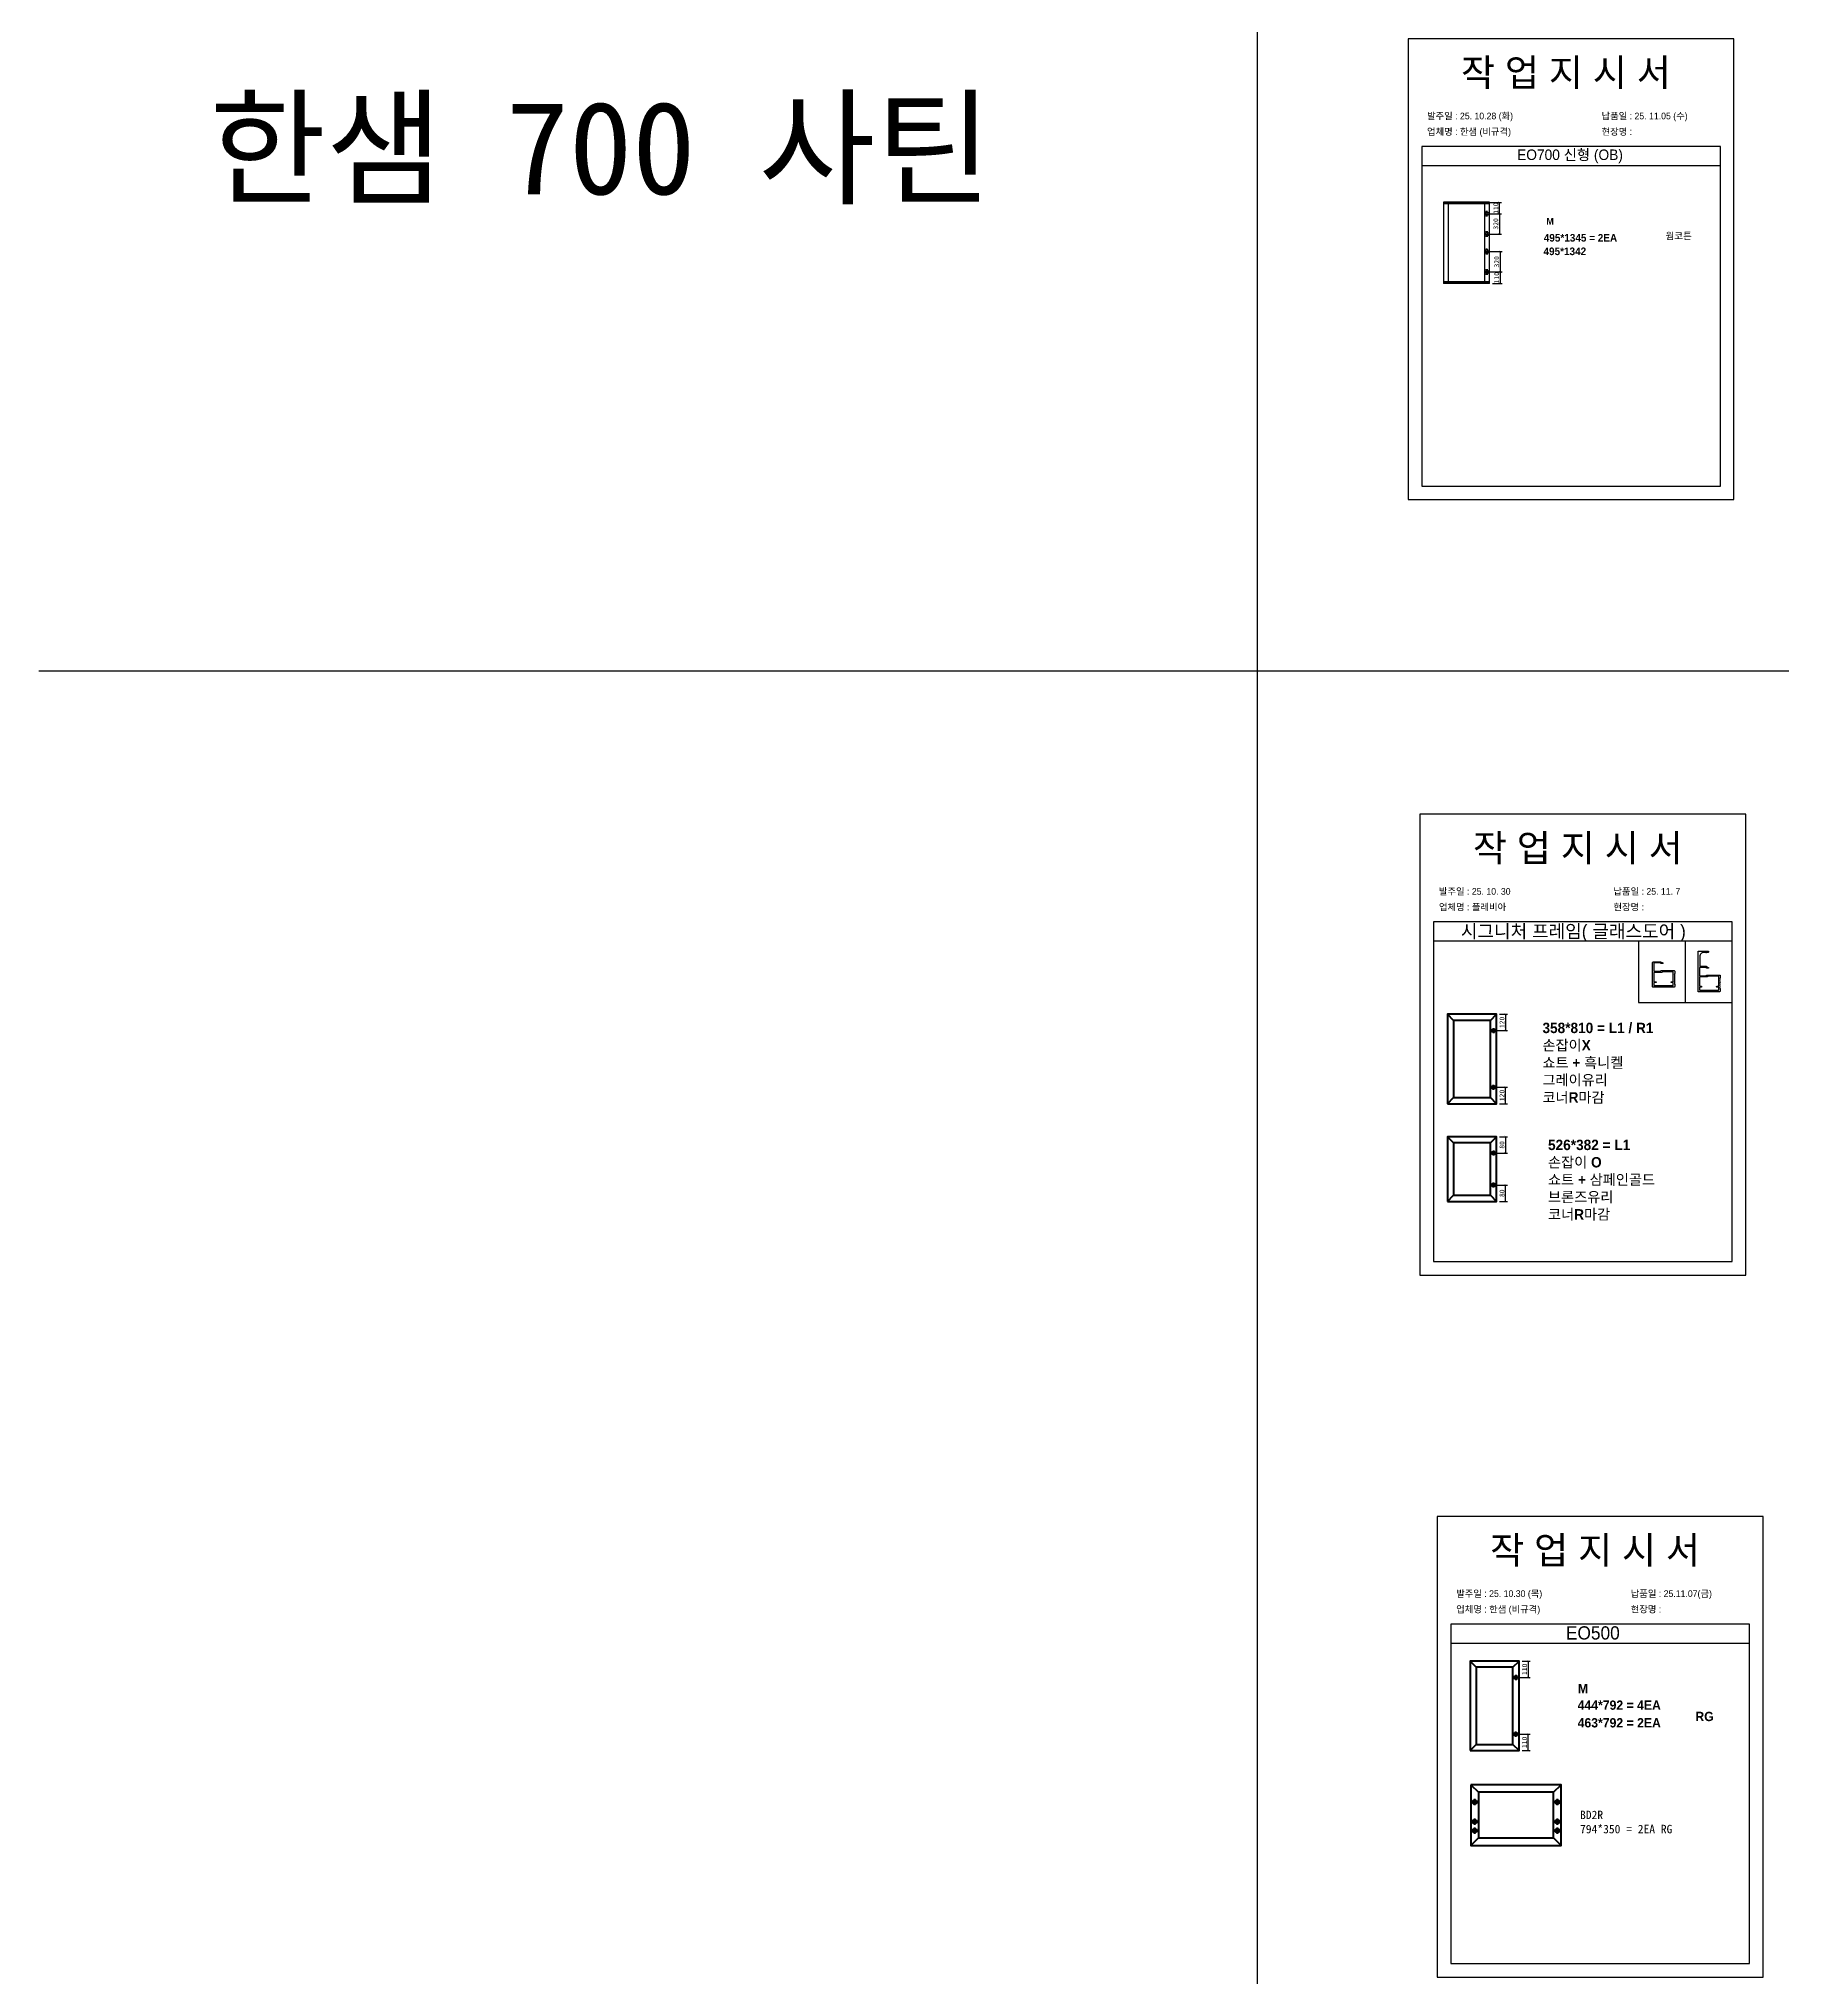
# Model space of a CAD drawing. Header units: millimetres. Extents: x -44117 to 256353, y -2095463 to 65325.
# Drawn here: x 104016 to 113006, y -426805 to -416811 of the extents above; entities that cross this region are included whole.
import ezdxf

# ---------------------------------------------------------------- set-up
doc = ezdxf.new("R2010")
doc.units = ezdxf.units.MM
doc.header["$LTSCALE"] = 10
doc.layers.add('Layer1', color=7, linetype='Continuous', lineweight=70)
doc.styles.add('MtX_Gulim', font='')
doc.styles.get('MtX_Gulim').set_extended_font_data('Gulim', bold=True)
doc.dimstyles.new('ISO-25', dxfattribs={"dimtxt": 2.5, "dimasz": 2.5, "dimexe": 1, "dimexo": 1, "dimtad": 1, "dimtxsty": 'Standard', "dimblk": 'ARCHTICK', "dimcen": 2.5, "dimadec": 0, "dimazin": 0, "dimtfac": 1, "dimtmove": 0, "dimatfit": 3, "dimfxl": 0, "dimarcsym": 0})

# ---------------------------------------------------------------- blocks, each defined once
blk = doc.blocks.new('_ArchTick')
at = {"color": 0, "linetype": 'ByBlock', "const_width": 0.15}
blk.add_lwpolyline([(-0.5, -0.5), (0.5, 0.5)], dxfattribs=at)
blk = doc.blocks.new('*D3677')
at = {"color": 0, "lineweight": -2}
for p, q in [((111499.7, -417654.6), (111557.6, -417654.6)), ((111547.6, -417712.4), (111547.6, -417654.6)), ((111499.7, -417712.4), (111557.6, -417712.4))]:
    blk.add_line(p, q, dxfattribs=at)
at = {"layer": 'Defpoints', "color": 0}
for p in [(111484.7, -417654.6), (111547.6, -417654.6), (111484.7, -417712.4)]:
    blk.add_point(p, dxfattribs=at)
at = {"color": 0, "lineweight": -2, "xscale": 10, "yscale": 10, "zscale": 10}
for p, rotation in [((111547.6, -417654.6), 90), ((111547.6, -417712.4), 270)]:
    blk.add_blockref('_ArchTick', p, dxfattribs=dict(at, rotation=rotation))
at = {"color": 0, "insert": (111528.9, -417683.5), "char_height": 25, "attachment_point": 5, "rotation": 90}
blk.add_mtext('110', dxfattribs=at)
blk = doc.blocks.new('*D3678')
at = {"color": 0, "lineweight": -2}
for p, q in [((111499.7, -418013), (111562.2, -418013)), ((111552.2, -418071.5), (111552.2, -418013)), ((111511.4, -418071.5), (111562.2, -418071.5))]:
    blk.add_line(p, q, dxfattribs=at)
at = {"layer": 'Defpoints', "color": 0}
for p in [(111484.7, -418013), (111552.2, -418013), (111496.4, -418071.5)]:
    blk.add_point(p, dxfattribs=at)
at = {"color": 0, "lineweight": -2, "xscale": 10, "yscale": 10, "zscale": 10}
for p, rotation in [((111552.2, -418013), 90), ((111552.2, -418071.5), 270)]:
    blk.add_blockref('_ArchTick', p, dxfattribs=dict(at, rotation=rotation))
at = {"color": 0, "insert": (111533.5, -418042.3), "char_height": 25, "attachment_point": 5, "rotation": 90}
blk.add_mtext('110', dxfattribs=at)
blk = doc.blocks.new('*D3679')
at = {"color": 0, "lineweight": -2}
for p, q in [((111499.7, -417907.8), (111562.2, -417907.8)), ((111552.2, -418013), (111552.2, -417907.8)), ((111499.7, -418013), (111562.2, -418013))]:
    blk.add_line(p, q, dxfattribs=at)
at = {"layer": 'Defpoints', "color": 0}
for p in [(111484.7, -417907.8), (111552.2, -417907.8), (111484.7, -418013)]:
    blk.add_point(p, dxfattribs=at)
at = {"color": 0, "lineweight": -2, "xscale": 10, "yscale": 10, "zscale": 10}
for p, rotation in [((111552.2, -417907.8), 90), ((111552.2, -418013), 270)]:
    blk.add_blockref('_ArchTick', p, dxfattribs=dict(at, rotation=rotation))
at = {"color": 0, "insert": (111533.5, -417960.4), "char_height": 25, "attachment_point": 5, "rotation": 90}
blk.add_mtext('320', dxfattribs=at)
blk = doc.blocks.new('*D3680')
at = {"color": 0, "lineweight": -2}
for p, q in [((111499.7, -417712.4), (111557.6, -417712.4)), ((111547.6, -417712.4), (111547.6, -417817.6)), ((111499.7, -417817.6), (111557.6, -417817.6))]:
    blk.add_line(p, q, dxfattribs=at)
at = {"layer": 'Defpoints', "color": 0}
for p in [(111484.7, -417712.4), (111484.7, -417817.6), (111547.6, -417817.6)]:
    blk.add_point(p, dxfattribs=at)
at = {"color": 0, "lineweight": -2, "xscale": 10, "yscale": 10, "zscale": 10}
for p, rotation in [((111547.6, -417712.4), 90), ((111547.6, -417817.6), 270)]:
    blk.add_blockref('_ArchTick', p, dxfattribs=dict(at, rotation=rotation))
at = {"color": 0, "insert": (111528.9, -417765), "char_height": 25, "attachment_point": 5, "rotation": 90}
blk.add_mtext('320', dxfattribs=at)
blk = doc.blocks.new('*D3682')
at = {"color": 0, "lineweight": -2}
for p, q in [((111663.9, -425174.9), (111706, -425174.9)), ((111696, -425174.9), (111696, -425259.4)), ((111647.7, -425259.4), (111706, -425259.4))]:
    blk.add_line(p, q, dxfattribs=at)
at = {"layer": 'Defpoints', "color": 0}
for p in [(111648.9, -425174.9), (111632.7, -425259.4), (111696, -425259.4)]:
    blk.add_point(p, dxfattribs=at)
at = {"color": 0, "lineweight": -2, "xscale": 10, "yscale": 10, "zscale": 10}
for p, rotation in [((111696, -425174.9), 90), ((111696, -425259.4), 270)]:
    blk.add_blockref('_ArchTick', p, dxfattribs=dict(at, rotation=rotation))
at = {"color": 0, "insert": (111677.2, -425217.1), "char_height": 25, "attachment_point": 5, "rotation": 90}
blk.add_mtext('110', dxfattribs=at)
blk = doc.blocks.new('*D3683')
at = {"color": 0, "lineweight": -2}
for p, q in [((111647.7, -425551.5), (111706, -425551.5)), ((111696, -425636), (111696, -425551.5)), ((111663.9, -425636), (111706, -425636))]:
    blk.add_line(p, q, dxfattribs=at)
at = {"layer": 'Defpoints', "color": 0}
for p in [(111632.7, -425551.5), (111696, -425551.5), (111648.9, -425636)]:
    blk.add_point(p, dxfattribs=at)
at = {"color": 0, "lineweight": -2, "xscale": 10, "yscale": 10, "zscale": 10}
for p, rotation in [((111696, -425551.5), 90), ((111696, -425636), 270)]:
    blk.add_blockref('_ArchTick', p, dxfattribs=dict(at, rotation=rotation))
at = {"color": 0, "insert": (111677.2, -425593.7), "char_height": 25, "attachment_point": 5, "rotation": 90}
blk.add_mtext('110', dxfattribs=at)
blk = doc.blocks.new('*D3684')
at = {"color": 0, "lineweight": -2}
for p, q in [((111547.3, -421839.8), (111589.4, -421839.8)), ((111579.4, -421839.8), (111579.4, -421924.3)), ((111531.2, -421924.3), (111589.4, -421924.3))]:
    blk.add_line(p, q, dxfattribs=at)
at = {"layer": 'Defpoints', "color": 0}
for p in [(111532.3, -421839.8), (111516.2, -421924.3), (111579.4, -421924.3)]:
    blk.add_point(p, dxfattribs=at)
at = {"color": 0, "lineweight": -2, "xscale": 10, "yscale": 10, "zscale": 10}
for p, rotation in [((111579.4, -421839.8), 90), ((111579.4, -421924.3), 270)]:
    blk.add_blockref('_ArchTick', p, dxfattribs=dict(at, rotation=rotation))
at = {"color": 0, "insert": (111560.6, -421882.1), "char_height": 25, "attachment_point": 5, "rotation": 90}
blk.add_mtext('120', dxfattribs=at)
blk = doc.blocks.new('*D3685')
at = {"color": 0, "lineweight": -2}
for p, q in [((111531.2, -422216.4), (111589.4, -422216.4)), ((111579.4, -422301), (111579.4, -422216.4)), ((111547.3, -422301), (111589.4, -422301))]:
    blk.add_line(p, q, dxfattribs=at)
at = {"layer": 'Defpoints', "color": 0}
for p in [(111516.2, -422216.4), (111579.4, -422216.4), (111532.3, -422301)]:
    blk.add_point(p, dxfattribs=at)
at = {"color": 0, "lineweight": -2, "xscale": 10, "yscale": 10, "zscale": 10}
for p, rotation in [((111579.4, -422216.4), 90), ((111579.4, -422301), 270)]:
    blk.add_blockref('_ArchTick', p, dxfattribs=dict(at, rotation=rotation))
at = {"color": 0, "insert": (111560.6, -422258.7), "char_height": 25, "attachment_point": 5, "rotation": 90}
blk.add_mtext('120', dxfattribs=at)
blk = doc.blocks.new('*D3686')
at = {"color": 0, "lineweight": -2}
for p, q in [((111547.3, -422471.2), (111589.4, -422471.2)), ((111579.4, -422471.2), (111579.4, -422555.7)), ((111531.2, -422555.7), (111589.4, -422555.7))]:
    blk.add_line(p, q, dxfattribs=at)
at = {"layer": 'Defpoints', "color": 0}
for p in [(111532.3, -422471.2), (111516.2, -422555.7), (111579.4, -422555.7)]:
    blk.add_point(p, dxfattribs=at)
at = {"color": 0, "lineweight": -2, "xscale": 10, "yscale": 10, "zscale": 10}
for p, rotation in [((111579.4, -422471.2), 90), ((111579.4, -422555.7), 270)]:
    blk.add_blockref('_ArchTick', p, dxfattribs=dict(at, rotation=rotation))
at = {"color": 0, "insert": (111560.6, -422513.4), "char_height": 25, "attachment_point": 5, "rotation": 90}
blk.add_mtext('80', dxfattribs=at)
blk = doc.blocks.new('*D3687')
at = {"color": 0, "lineweight": -2}
for p, q in [((111531.2, -422720.3), (111589.4, -422720.3)), ((111579.4, -422804.8), (111579.4, -422720.3)), ((111547.3, -422804.8), (111589.4, -422804.8))]:
    blk.add_line(p, q, dxfattribs=at)
at = {"layer": 'Defpoints', "color": 0}
for p in [(111516.2, -422720.3), (111579.4, -422720.3), (111532.3, -422804.8)]:
    blk.add_point(p, dxfattribs=at)
at = {"color": 0, "lineweight": -2, "xscale": 10, "yscale": 10, "zscale": 10}
for p, rotation in [((111579.4, -422720.3), 90), ((111579.4, -422804.8), 270)]:
    blk.add_blockref('_ArchTick', p, dxfattribs=dict(at, rotation=rotation))
at = {"color": 0, "insert": (111560.6, -422762.5), "char_height": 25, "attachment_point": 5, "rotation": 90}
blk.add_mtext('80', dxfattribs=at)

msp = doc.modelspace()

# ---------------------------------------------------------------- linework, layer by layer
for p, q in [((112686.56651, -417365.74375), (111146.56651, -417365.74375)), ((112686.56651, -417465.74375), (111146.56651, -417465.74375)), ((111259.43497, -417654.12312), (111259.43497, -418071.33098)), ((111496.42854, -417654.60243), (111259.43497, -417654.60243)), ((111496.16226, -417653.85684), (111259.70126, -417653.85684)), ((111260.7664, -417653.85684), (111260.7664, -417661.84538)), ((111495.09712, -417661.84538), (111495.09712, -417653.85684)), ((111496.42854, -418071.33098), (111496.42854, -417654.12312)), ((111496.42854, -417661.84538), (111259.43497, -417661.84538)), ((111283.13433, -417661.31281), (111283.13433, -418063.60873)), ((111470.18742, -417712.43952), (111499.2366, -417712.43952)), ((111472.4629, -418063.60873), (111472.4629, -417661.84538)), ((111482.04916, -417700.45669), (111477.7886, -417700.45669)), ((111482.04916, -417724.42233), (111477.7886, -417724.42233)), ((111479.91888, -417698.32641), (111479.91888, -417702.58697)), ((111479.91888, -417722.29206), (111479.91888, -417726.55261)), ((111484.71201, -417726.96411), (111484.71201, -417697.91493)), ((111470.18742, -417817.62206), (111499.2366, -417817.62206)), ((111482.04916, -417805.63923), (111477.7886, -417805.63923)), ((111482.04916, -417829.60487), (111477.7886, -417829.60487)), ((111479.91888, -417803.50895), (111479.91888, -417807.76951)), ((111479.91888, -417827.47459), (111479.91888, -417831.73515)), ((111484.71201, -417803.09747), (111484.71201, -417832.14665)), ((111470.18742, -417907.83206), (111499.2366, -417907.83206)), ((111482.04916, -417895.84923), (111477.7886, -417895.84923)), ((111482.04916, -417919.81487), (111477.7886, -417919.81487)), ((111479.91888, -417893.71895), (111479.91888, -417897.97951)), ((111479.91888, -417917.68459), (111479.91888, -417921.94515)), ((111484.71201, -417893.30747), (111484.71201, -417922.35664)), ((111470.18742, -418013.01459), (111499.2366, -418013.01459)), ((111482.04916, -418001.03175), (111477.7886, -418001.03175)), ((111482.04916, -418024.9974), (111477.7886, -418024.9974)), ((111479.91888, -417998.90147), (111479.91888, -418003.16203)), ((111479.91888, -418022.86712), (111479.91888, -418027.12767)), ((111484.71201, -417998.48999), (111484.71201, -418027.53917)), ((111496.42854, -418063.60873), (111259.43497, -418063.60873)), ((111496.42854, -418070.85168), (111259.43497, -418070.85168)), ((111496.16226, -418071.59728), (111259.70126, -418071.59728)), ((111260.7664, -418071.59728), (111260.7664, -418063.60873)), ((111495.09712, -418063.60873), (111495.09712, -418071.59728)), ((112747.79741, -421363.70569), (111207.79741, -421363.70569)), ((112747.79741, -421463.70569), (111207.79741, -421463.70569)), ((112506.46192, -421779.03325), (112506.46192, -421463.70569)), ((112836.86838, -424983.91444), (111296.86838, -424983.91444)), ((112836.86838, -425083.91444), (111296.86838, -425083.91444))]:
    msp.add_line(p, q)
at = {"color": 1}
msp.add_line((104015.69829, -420069.94592), (196284.84516, -420069.94592), dxfattribs=at)
msp.add_line((104015.69829, -420069.94592), (196284.84516, -420069.94592), dxfattribs=at)
for p in [(110300.49669, 21924.9366), (110300.49669, 14161.07811), (110300.49669, 18584.38997), (110300.49669, 10820.53148), (110300.49669, 18627.87121), (110300.49669, 10864.01272), (110300.49669, 15287.32457), (110300.49669, 7523.46608), (110300.49669, 3746.75115), (110300.49669, 21924.9366), (110300.49669, 14161.07811), (110300.49669, 18584.38997), (110300.49669, 10820.53148), (110300.49669, 18627.87121), (110300.49669, 10864.01272), (110300.49669, 15287.32457), (110300.49669, 7523.46608), (110300.49669, 3746.75115), (110300.49669, 21924.9366), (110300.49669, 14161.07811), (110300.49669, 18584.38997), (110300.49669, 10820.53148), (110300.49669, 18627.87121), (110300.49669, 10864.01272), (110300.49669, 15287.32457), (110300.49669, 7523.46608), (110300.49669, 3746.75115), (110300.49669, 21924.9366), (110300.49669, 14161.07811), (110300.49669, 18584.38997), (110300.49669, 10820.53148), (110300.49669, 18627.87121), (110300.49669, 10864.01272), (110300.49669, 15287.32457), (110300.49669, 7523.46608), (110300.49669, 3746.75115), (110300.49669, 21924.9366), (110300.49669, 14161.07811), (110300.49669, 18584.38997), (110300.49669, 10820.53148), (110300.49669, 18627.87121), (110300.49669, 10864.01272), (110300.49669, 15287.32457), (110300.49669, 7523.46608), (110300.49669, 3746.75115), (110300.49669, 21924.9366), (110300.49669, 14161.07811), (110300.49669, 18584.38997), (110300.49669, 10820.53148), (110300.49669, 18627.87121), (110300.49669, 10864.01272), (110300.49669, 15287.32457), (110300.49669, 7523.46608), (110300.49669, 3746.75115), (110300.49669, 21924.9366), (110300.49669, 14161.07811), (110300.49669, 18584.38997), (110300.49669, 10820.53148), (110300.49669, 18627.87121), (110300.49669, 10864.01272), (110300.49669, 15287.32457), (110300.49669, 7523.46608), (110300.49669, 3746.75115), (110300.49669, 21924.9366), (110300.49669, 14161.07811), (110300.49669, 18584.38997), (110300.49669, 10820.53148), (110300.49669, 18627.87121), (110300.49669, 10864.01272), (110300.49669, 15287.32457), (110300.49669, 7523.46608), (110300.49669, 3746.75115), (110300.49669, 21924.9366), (110300.49669, 14161.07811), (110300.49669, 18584.38997), (110300.49669, 10820.53148), (110300.49669, 18627.87121), (110300.49669, 10864.01272), (110300.49669, 15287.32457), (110300.49669, 7523.46608), (110300.49669, 3746.75115), (110300.49669, 21924.9366), (110300.49669, 14161.07811), (110300.49669, 18584.38997), (110300.49669, 10820.53148), (110300.49669, 18627.87121), (110300.49669, 10864.01272), (110300.49669, 15287.32457), (110300.49669, 7523.46608), (110300.49669, 3746.75115), (110300.49669, 12702.87182), (110300.49669, 4939.01333), (110300.49669, 9362.32519), (110300.49669, 1598.4667), (110300.49669, 9405.80642), (110300.49669, 1641.94794), (110300.49669, 6065.25979), (110300.49669, -1698.5987), (110300.49669, -5475.31363), (110300.49669, 12702.87182), (110300.49669, 4939.01333), (110300.49669, 9362.32519), (110300.49669, 1598.4667), (110300.49669, 9405.80642), (110300.49669, 1641.94794), (110300.49669, 6065.25979), (110300.49669, -1698.5987), (110300.49669, -5475.31363), (110300.49669, 12702.87182), (110300.49669, 4939.01333), (110300.49669, 9362.32519), (110300.49669, 1598.4667), (110300.49669, 9405.80642), (110300.49669, 1641.94794), (110300.49669, 6065.25979), (110300.49669, -1698.5987), (110300.49669, -5475.31363), (110300.49669, 12702.87182), (110300.49669, 4939.01333), (110300.49669, 9362.32519), (110300.49669, 1598.4667), (110300.49669, 9405.80642), (110300.49669, 1641.94794), (110300.49669, 6065.25979), (110300.49669, -1698.5987), (110300.49669, -5475.31363), (110300.49669, 12702.87182), (110300.49669, 4939.01333), (110300.49669, 9362.32519), (110300.49669, 1598.4667), (110300.49669, 9405.80642), (110300.49669, 1641.94794), (110300.49669, 6065.25979), (110300.49669, -1698.5987), (110300.49669, -5475.31363)]:
    msp.add_xline(p, (0, 1), dxfattribs=at)
for points in [[(111076.56651, -419186.57403), (112756.56651, -419186.57403), (112756.56651, -416810.57403), (111076.56651, -416810.57403)], [(111137.79741, -423184.53597), (112817.79741, -423184.53597), (112817.79741, -420808.53597), (111137.79741, -420808.53597)], [(112747.79741, -421463.70569), (112265.12644, -421463.70569), (112265.12644, -421779.03325), (112747.79741, -421779.03325)], [(111226.86838, -426804.74471), (112906.86838, -426804.74471), (112906.86838, -424428.74471), (111226.86838, -424428.74471)]]:
    msp.add_lwpolyline(points, close=True)
for points in [[(111146.56651, -417365.74375), (111146.56651, -419116.57403), (112686.56651, -419116.57403), (112686.56651, -417365.74375)], [(111207.79741, -421363.70569), (111207.79741, -423114.53597), (112747.79741, -423114.53597), (112747.79741, -421363.70569)], [(111296.86838, -424983.91444), (111296.86838, -426734.74471), (112836.86838, -426734.74471), (112836.86838, -424983.91444)]]:
    msp.add_lwpolyline(points)
at = {"color": 7, "elevation": 0}
for points in [[(112612.4357, -421521.11569, -0.2301863539), (112609.28781, -421521.11569, 0.2466321039), (112606.49811, -421521.08291, -0.118515719), (112604.86175, -421521.4763), (112601.59386, -421521.4763, 0.4142135624), (112580.71386, -421542.3563), (112580.71386, -421592.2763), (112613.41743, -421592.2763), (112624.46368, -421598.36233, -0.855700792), (112623.91386, -421601.8763), (112616.71386, -421601.8763, -0.4142135624), (112614.91386, -421600.0763), (112614.91386, -421599.4763, 0.4142135624), (112613.71386, -421598.2763), (112580.71386, -421598.2763, 0.4142135624), (112578.91386, -421600.0763), (112578.91386, -421639.6763, 0.4142135624), (112580.71386, -421641.4763), (112613.71386, -421641.4763, 0.4142135624), (112614.91386, -421640.2763), (112614.91386, -421639.6763, -0.4142135624), (112616.71386, -421637.8763), (112682.71386, -421637.8763, -0.4142135623), (112685.71386, -421640.8763), (112685.71386, -421653.7763), (112683.91386, -421655.5763), (112685.71386, -421657.3763), (112683.91386, -421659.1763), (112685.71386, -421660.9763), (112683.91386, -421662.7763), (112685.71386, -421664.5763), (112683.91386, -421666.3763), (112685.71386, -421668.1763), (112683.91386, -421669.9763), (112685.71386, -421671.7763), (112683.91386, -421673.5763), (112685.71386, -421675.3763), (112683.91386, -421677.1763), (112685.71386, -421678.9763), (112683.91386, -421680.7763), (112685.71386, -421682.5763), (112683.91386, -421684.3763), (112685.71386, -421686.1763), (112683.91386, -421687.9763), (112685.71386, -421689.7763), (112683.91386, -421691.5763), (112685.71386, -421693.3763), (112683.91386, -421695.1763), (112685.71386, -421696.9763), (112683.91386, -421698.7763), (112685.71386, -421700.5763), (112683.91386, -421702.3763), (112685.71386, -421704.1763), (112683.91386, -421705.9763), (112685.71386, -421707.7763), (112685.71386, -421720.6763, -0.4142135624), (112682.71386, -421723.6763), (112682.71386, -421723.6763), (112573.51386, -421723.6763, -0.4142135624), (112571.71386, -421721.8763), (112571.71386, -421517.2763, -0.4142135624), (112574.71386, -421514.2763), (112622.71386, -421514.2763, -0.4142135624), (112625.71386, -421517.2763), (112625.71386, -421518.4763, -0.4142135624), (112622.71386, -421521.4763, -0.1244779229), (112621.28781, -421521.11569, 0.2466321039), (112618.49811, -421521.08291, -0.2404082058), (112615.22539, -421521.08291, 0.2466321039), (112612.4357, -421521.11569), (112612.4357, -421521.11569, -0.2466321039), (112615.22539, -421521.08291)], [(112451.13989, -421617.5247), (112451.13989, -421630.4247), (112449.33989, -421632.2247), (112451.13989, -421634.0247), (112449.33989, -421635.8247), (112451.13989, -421637.6247), (112449.33989, -421639.4247), (112451.13989, -421641.2247), (112449.33989, -421643.0247), (112451.13989, -421644.8247), (112449.33989, -421646.6247), (112451.13989, -421648.4247), (112449.33989, -421650.2247), (112451.13989, -421652.0247), (112449.33989, -421653.8247), (112451.13989, -421655.6247), (112449.33989, -421657.4247), (112451.13989, -421659.2247), (112449.33989, -421661.0247), (112451.13989, -421662.8247), (112449.33989, -421664.6247), (112451.13989, -421666.4247), (112449.33989, -421668.2247), (112451.13989, -421670.0247), (112449.33989, -421671.8247), (112451.13989, -421673.6247), (112449.33989, -421675.4247), (112451.13989, -421677.2247), (112449.33989, -421679.0247), (112451.13989, -421680.8247), (112449.33989, -421682.6247), (112451.13989, -421684.4247), (112451.13989, -421697.3247, -0.4142135624), (112448.13989, -421700.3247), (112448.13989, -421700.3247), (112338.93989, -421700.3247, -0.4142135624), (112337.13989, -421698.5247), (112337.13989, -421574.9247, -0.4142135624), (112343.13989, -421568.9247), (112378.84346, -421568.9247), (112389.88971, -421575.01073, -0.855700792), (112389.33989, -421578.5247), (112382.13989, -421578.5247, -0.4142135624), (112380.33989, -421576.7247), (112380.33989, -421576.1247, 0.4142135624), (112379.13989, -421574.9247), (112346.13989, -421574.9247, 0.4142135624), (112344.33989, -421576.7247), (112344.33989, -421616.3247, 0.4142135624), (112346.13989, -421618.1247), (112379.13989, -421618.1247, 0.4142135624), (112380.33989, -421616.9247), (112380.33989, -421616.3247, -0.4142135624), (112382.13989, -421614.5247), (112448.13989, -421614.5247, -0.4142135623), (112451.13989, -421617.5247)]]:
    msp.add_lwpolyline(points, format="xyb", dxfattribs=at)
at = {"color": 7}
for points in [[(112344.33989, -421625.9247), (112344.33989, -421672.1247), (112353.33989, -421672.1247, -0.4142135624), (112355.13989, -421673.9247), (112355.13989, -421675.1247, -0.4142135624), (112353.33989, -421676.9247), (112344.33989, -421676.9247), (112344.33989, -421690.1247, 0.4142135624), (112346.13989, -421691.9247), (112441.83989, -421691.9247, 0.4142135624), (112443.63989, -421690.1247), (112443.63989, -421678.7247, 0.4142135624), (112441.83989, -421676.9247), (112434.63989, -421676.9247, -0.4142135624), (112432.83989, -421675.1247), (112432.83989, -421673.9247, -0.4142135624), (112434.63989, -421672.1247), (112441.83989, -421672.1247, 0.4142135624), (112443.63989, -421670.3247), (112443.63989, -421622.3247, 0.4142135624), (112441.83989, -421620.5247), (112387.53989, -421620.5247, 0.4142135624), (112386.33989, -421621.7247), (112386.33989, -421622.3247, -0.414213547), (112384.53989, -421624.1247), (112346.14218, -421624.1247, 0.4145851533), (112344.33989, -421625.9247)], [(112578.91386, -421649.2763), (112578.91386, -421695.4763), (112587.91386, -421695.4763, -0.4142135624), (112589.71386, -421697.2763), (112589.71386, -421698.4763, -0.4142135624), (112587.91386, -421700.2763), (112578.91386, -421700.2763), (112578.91386, -421713.4763, 0.4142135624), (112580.71386, -421715.2763), (112676.41386, -421715.2763, 0.4142135624), (112678.21386, -421713.4763), (112678.21386, -421702.0763, 0.4142135624), (112676.41386, -421700.2763), (112669.21386, -421700.2763, -0.4142135624), (112667.41386, -421698.4763), (112667.41386, -421697.2763, -0.4142135624), (112669.21386, -421695.4763), (112676.41386, -421695.4763, 0.4142135624), (112678.21386, -421693.6763), (112678.21386, -421645.6763, 0.4142135624), (112676.41386, -421643.8763), (112622.11386, -421643.8763, 0.4142135624), (112620.91386, -421645.0763), (112620.91386, -421645.6763, -0.414213547), (112619.11386, -421647.4763), (112580.71614, -421647.4763, 0.4145851533), (112578.91386, -421649.2763)]]:
    msp.add_lwpolyline(points, format="xyb", dxfattribs=at)
for centre, radius in [((111484.71201, -417712.43952), 9.31997), ((111479.91888, -417700.45669), 0.85211), ((111479.91888, -417724.42233), 0.85211), ((111484.71201, -417817.62206), 9.31997), ((111479.91888, -417805.63923), 0.85211), ((111479.91888, -417829.60487), 0.85211), ((111484.71201, -417907.83206), 9.31997), ((111479.91888, -417895.84923), 0.85211), ((111479.91888, -417919.81487), 0.85211), ((111484.71201, -418013.01459), 9.31997), ((111479.91888, -418001.03175), 0.85211), ((111479.91888, -418024.9974), 0.85211)]:
    msp.add_circle(centre, radius)
for centre, start, end in [((111259.70126, -417654.12312), 90, 180), ((111496.16226, -417654.12312), 0, 90), ((111259.70126, -418071.33099), 180, 270), ((111496.16226, -418071.33099), 270, 0)]:
    msp.add_arc(centre, 0.26628, start, end)
at = {"layer": 'Layer1'}
for p, q in [((111311.40942, -421871.38946), (111279.85358, -421839.83363)), ((111500.74443, -421871.38946), (111532.30027, -421839.83363)), ((111516.18441, -421911.2282), (111516.18441, -421937.46128)), ((111516.18441, -422229.56069), (111516.18441, -422203.32761)), ((111279.85358, -422300.95527), (111311.40942, -422269.39943)), ((111532.30027, -422300.95527), (111500.74443, -422269.39943)), ((111500.74443, -422269.39943), (111532.30027, -422300.95527)), ((111311.40942, -422502.7076), (111279.85358, -422471.15176)), ((111500.74443, -422502.7076), (111532.30027, -422471.15176)), ((111516.18441, -422542.54634), (111516.18441, -422568.77941)), ((111516.18441, -422733.40112), (111516.18441, -422707.16805)), ((111279.85358, -422804.7957), (111311.40942, -422773.23986)), ((111532.30027, -422804.7957), (111500.74443, -422773.23986)), ((111500.74443, -422773.23986), (111532.30027, -422804.7957)), ((111427.96046, -425206.42132), (111396.40462, -425174.86549)), ((111617.29547, -425206.42132), (111648.85131, -425174.86549)), ((111632.73545, -425246.26006), (111632.73545, -425272.49314)), ((111632.73545, -425564.59255), (111632.73545, -425538.35947)), ((111396.40462, -425635.98713), (111427.96046, -425604.43129)), ((111648.85131, -425635.98713), (111617.29547, -425604.43129)), ((111617.29547, -425604.43129), (111648.85131, -425635.98713)), ((111399.73896, -425812.04946), (111438.98139, -425851.29188)), ((111826.41974, -425851.29188), (111865.66217, -425812.04946)), ((111419.22394, -425885.33236), (111419.22394, -425917.95548)), ((111845.3286, -425885.33236), (111845.3286, -425917.95548)), ((111419.22394, -426033.07719), (111419.22394, -426065.70031)), ((111419.75925, -425986.50545), (111419.75925, -426019.12857)), ((111845.3286, -426033.07719), (111845.3286, -426065.70031)), ((111845.8639, -425986.50545), (111845.8639, -426019.12857)), ((111399.73896, -426125.98888), (111438.98139, -426086.74645)), ((111438.98139, -426086.74645), (111399.73896, -426125.98888)), ((111826.41974, -426086.74645), (111865.66217, -426125.98888))]:
    msp.add_line(p, q, dxfattribs=at)
for points in [[(111279.85358, -422300.95527), (111532.30027, -422300.95527), (111532.30027, -421839.83363), (111279.85358, -421839.83363)], [(111311.40942, -422269.39943), (111500.74443, -422269.39943), (111500.74443, -421871.38946), (111311.40942, -421871.38946)], [(111529.30094, -421924.34474), (111503.06787, -421924.34474)], [(111529.30094, -422216.44415), (111503.06787, -422216.44415)], [(111279.85358, -422804.7957), (111532.30027, -422804.7957), (111532.30027, -422471.15176), (111279.85358, -422471.15176)], [(111311.40942, -422773.23986), (111500.74443, -422773.23986), (111500.74443, -422502.7076), (111311.40942, -422502.7076)], [(111529.30094, -422555.66287), (111503.06787, -422555.66287)], [(111529.30094, -422720.28459), (111503.06787, -422720.28459)], [(111396.40462, -425635.98713), (111648.85131, -425635.98713), (111648.85131, -425174.86549), (111396.40462, -425174.86549)], [(111427.96046, -425604.43129), (111617.29547, -425604.43129), (111617.29547, -425206.42132), (111427.96046, -425206.42132)], [(111645.85198, -425259.3766), (111619.61891, -425259.3766)], [(111645.85198, -425551.47601), (111619.61891, -425551.47601)], [(111399.73896, -425812.04946), (111399.73896, -426125.98888), (111865.66217, -426125.98888), (111865.66217, -425812.04946)], [(111438.98139, -425851.29188), (111438.98139, -426086.74645), (111826.41974, -426086.74645), (111826.41974, -425851.29188)], [(111435.5355, -425901.64392), (111402.91239, -425901.64392)], [(111861.64015, -425901.64392), (111829.01704, -425901.64392)], [(111435.5355, -426049.38875), (111402.91239, -426049.38875)], [(111436.07081, -426002.81701), (111403.44769, -426002.81701)], [(111861.64015, -426049.38875), (111829.01704, -426049.38875)], [(111862.17546, -426002.81701), (111829.55235, -426002.81701)]]:
    msp.add_lwpolyline(points, close=True, dxfattribs=at)
for centre, radius in [((111516.18441, -421924.34474), 8.74436), ((111516.18441, -422216.44415), 8.74436), ((111516.18441, -422555.66287), 8.74436), ((111516.18441, -422720.28459), 8.74436), ((111632.73545, -425259.3766), 8.74436), ((111632.73545, -425551.47601), 8.74436), ((111419.22394, -425901.64392), 10.87437), ((111845.3286, -425901.64392), 10.87437), ((111419.22394, -426049.38875), 10.87437), ((111419.75925, -426002.81701), 10.87437), ((111845.3286, -426049.38875), 10.87437), ((111845.8639, -426002.81701), 10.87437)]:
    msp.add_circle(centre, radius, dxfattribs=at)

# ---------------------------------------------------------------- texts
at = {"linetype": 'Continuous', "style": 'MtX_Gulim'}
for s, height, p in [('M', 35.04934, (111789.65447, -417769.46854)), ('495*1345 = 2EA', 39.2712622, (111776.21526, -417856.4412)), ('웜코튼', 35.049344, (112403.96125, -417844.81694)), ('M', 48.14284, (111952.0134, -425340.29329)), ('444*792 = 4EA', 48.1428372, (111950.88988, -425425.9332)), ('RG', 48.142837, (112557.82901, -425484.25932)), ('463*792 = 2EA', 48.1428372, (111950.88988, -425516.9887))]:
    msp.add_text(s, height=height, dxfattribs=at).set_placement(p)
at = {"color": 242, "linetype": 'Continuous', "true_color": 0xcd2027, "style": 'MtX_Gulim'}
msp.add_text('495*1342', height=39.271262, dxfattribs=at).set_placement((111774.75333, -417926.04097))
at = {"attachment_point": 1}
for s, width, gutter_width, heights, insert, char_height in [('{\\fGulim|b0|i0|c129|p50;작 업 지 시 서}', 3307.3198183, 12.5, [-155.84554], (111349.37312, -416914.73654), 140), ('{\\f굴림|b0|i0|c129|p50;한샘} 700 {\\f굴림|b0|i0|c129|p50;사틴}', 5072.1082947, 2395.6482, [-533.35869], (104895.62473, -417133.27715), 479.1296392), ('\\pt11;{\\fGulim|b0|i0|c129|p50;발주일 : 25. 10.28 (화)}', 3307.3198183, 12.5, [34.50412], (111174.16376, -417191.45696), 34.3), ('{\\fGulim|b0|i0|c129|p50;납품일 : 25. 11.05 (수)}', 3307.3198183, 12.5, [35.09023], (112074.14175, -417191.45696), 34.3), ('{\\fGulim|b0|i0|c129|p50;업체명 : 한샘 (비규격)}', 3307.3198183, 12.5, [36.11279], (111174.16376, -417272.11314), 34.3), ('{\\fGulim|b0|i0|c129|p50;현장명 : }', 3307.3198183, 12.5, [-38.2735], (112074.14175, -417272.11314), 34.3), ('{\\fGulim|b0|i0|c129|p50;EO700 신형 (OB) }', 5224.9748335, 19.74777, [57.05176], (111638.5591, -417381.45004), 54.1878762), ('{\\fGulim|b0|i0|c129|p50;작 업 지 시 서}', 3307.3198183, 12.5, [-155.84554], (111410.60402, -420912.69848), 140), ('{\\fGulim|b0|i0|c129|p50;발주일 : 25. 10. 30}', 3307.3198183, 12.5, [34.50412], (111235.39466, -421189.4189), 34.3), ('{\\fGulim|b0|i0|c129|p50;납품일 : 25. 11. 7}', 3307.3198183, 12.5, [37.67976], (112135.37264, -421189.4189), 34.3), ('{\\fGulim|b0|i0|c129|p50;업체명 : 플레비아}', 3307.3198183, 12.5, [36.11279], (111235.39466, -421270.07508), 34.3), ('{\\fGulim|b0|i0|c129|p50;현장명 : }', 3307.3198183, 12.5, [-38.2735], (112135.37264, -421270.07508), 34.3), ('{\\fGulim|b0|i0|c129|p50;시그니처 프레임( 글래스도어 )}', 6570.6870665, 24.83388, [71.74566], (111348.62839, -421377.79367), 68.1441707), ('{\\fGulim|b1|i0|c129|p50;358*810 = L1 / R1\\P손잡이X\\P쇼트 + 흑니켈\\P그레이유리\\P코너R마감}', 3452.1381003, 13.04734, [-429.97799], (111769.36527, -421883.51669), 53.7028516), ('{\\fGulim|b1|i0|c129|p50;526*382 = L1\\P손잡이 O\\P쇼트 + 삼페인골드\\P브론즈유리\\P코너R마감}', 3452.1381003, 13.04734, [-425.14757], (111798.07762, -422486.53379), 53.7028516), ('{\\fGulim|b0|i0|c129|p50;작 업 지 시 서}', 3307.3198183, 12.5, [-155.84554], (111499.67498, -424532.90723), 140), ('{\\fGulim|b0|i0|c129|p50;발주일 : 25. 10.30 (목)}', 3307.3198183, 12.5, [34.50412], (111324.46563, -424809.62765), 34.3), ('{\\fGulim|b0|i0|c129|p50;납품일 : 25.11.07(금)}', 3307.3198183, 12.5, [37.67976], (112224.44361, -424809.62765), 34.3), ('{\\fGulim|b0|i0|c129|p50;업체명 : 한샘 (비규격)}', 3307.3198183, 12.5, [36.11279], (111324.46563, -424890.28382), 34.3), ('{\\fGulim|b0|i0|c129|p50;현장명 : }', 3307.3198183, 12.5, [-38.2735], (112224.44361, -424890.28382), 34.3), ('{\\fGulim|b0|i0|c129|p50;EO500}', 6570.6870665, 24.83388, [71.74566], (111890.36146, -424995.3922), 68.1441707), ('BD2R\\P794*350 = 2EA RG', 18136.0179533, 218.75, [-116.66667], (111963.06058, -425946.00335), 43.75)]:
    msp.add_mtext_dynamic_manual_height_columns(s, width=width, gutter_width=gutter_width, heights=heights, dxfattribs=dict(at, insert=insert, char_height=char_height))

# ---------------------------------------------------------------- dimensions: what is measured, and where the dimension line sits
dim = msp.add_linear_dim(base=(111547.63714, -417654.60243), p1=(111484.71201, -417712.43952), p2=(111484.71201, -417654.60243), angle=90, text='110', dimstyle='ISO-25', override={"dimscale": 10, "dimasz": 1, "dimexo": 1.5, "dimtxsty": 'Standard'})
dim.commit()
dim.dimension.update_dxf_attribs({"geometry": '*D3677', "text_midpoint": (111547.63714, -417683.52097), "dimtype": 160})
for base, p1, p2, angle, text, picture, middle in [((111547.63714, -417817.62206), (111484.71201, -417712.43952), (111484.71201, -417817.62206), 90, '320', '*D3680', (111528.88714, -417765.03079)), ((111552.2086, -417907.83206), (111484.71201, -418013.01458), (111484.71201, -417907.83206), 90, '320', '*D3679', (111533.4586, -417960.42332)), ((111552.2086, -418013.01458), (111496.35055, -418071.51928), (111484.71201, -418013.01458), 90, '110', '*D3678', (111533.4586, -418042.26693)), ((111579.3991, -421924.34474), (111532.30027, -421839.83363), (111516.18441, -421924.34474), 90, '120', '*D3684', (111560.6491, -421882.08918)), ((111579.3991, -422216.44415), (111532.30027, -422300.95527), (111516.18441, -422216.44415), 270, '120', '*D3685', (111560.6491, -422258.69971)), ((111579.3991, -422555.66287), (111532.30027, -422471.15176), (111516.18441, -422555.66287), 90, '80', '*D3686', (111560.6491, -422513.40732)), ((111579.3991, -422720.28459), (111532.30027, -422804.7957), (111516.18441, -422720.28459), 270, '80', '*D3687', (111560.6491, -422762.54014)), ((111695.95014, -425259.3766), (111648.85131, -425174.86549), (111632.73545, -425259.3766), 90, '110', '*D3682', (111677.20014, -425217.12104)), ((111695.95014, -425551.47601), (111648.85131, -425635.98713), (111632.73545, -425551.47601), 270, '110', '*D3683', (111677.20014, -425593.73157))]:
    dim = msp.add_linear_dim(base=base, p1=p1, p2=p2, angle=angle, text=text, dimstyle='ISO-25', override={"dimscale": 10, "dimasz": 1, "dimexo": 1.5, "dimtxsty": 'Standard'})
    dim.commit()
    dim.dimension.update_dxf_attribs({"geometry": picture, "text_midpoint": middle})

doc.saveas('drawing.dxf')
